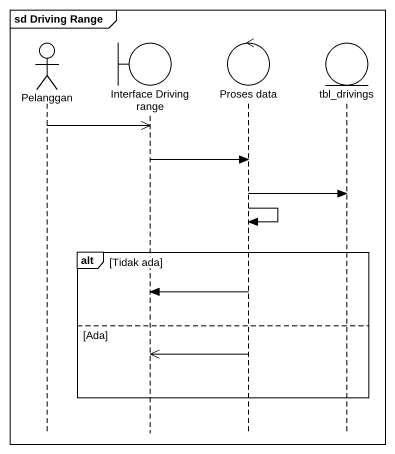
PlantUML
@startuml
mainframe sd Driving Range
hide footbox
actor Pelanggan
boundary "Interface Driving range" as Interface_Driving_range
control "Proses data" as Proses_data
entity tbl_drivings

Pelanggan ->> Interface_Driving_range
Interface_Driving_range -> Proses_data
Proses_data -> tbl_drivings
Proses_data -> Proses_data
alt Tidak ada
  Proses_data -> Interface_Driving_range
else Ada
  Proses_data ->> Interface_Driving_range
end
@enduml
